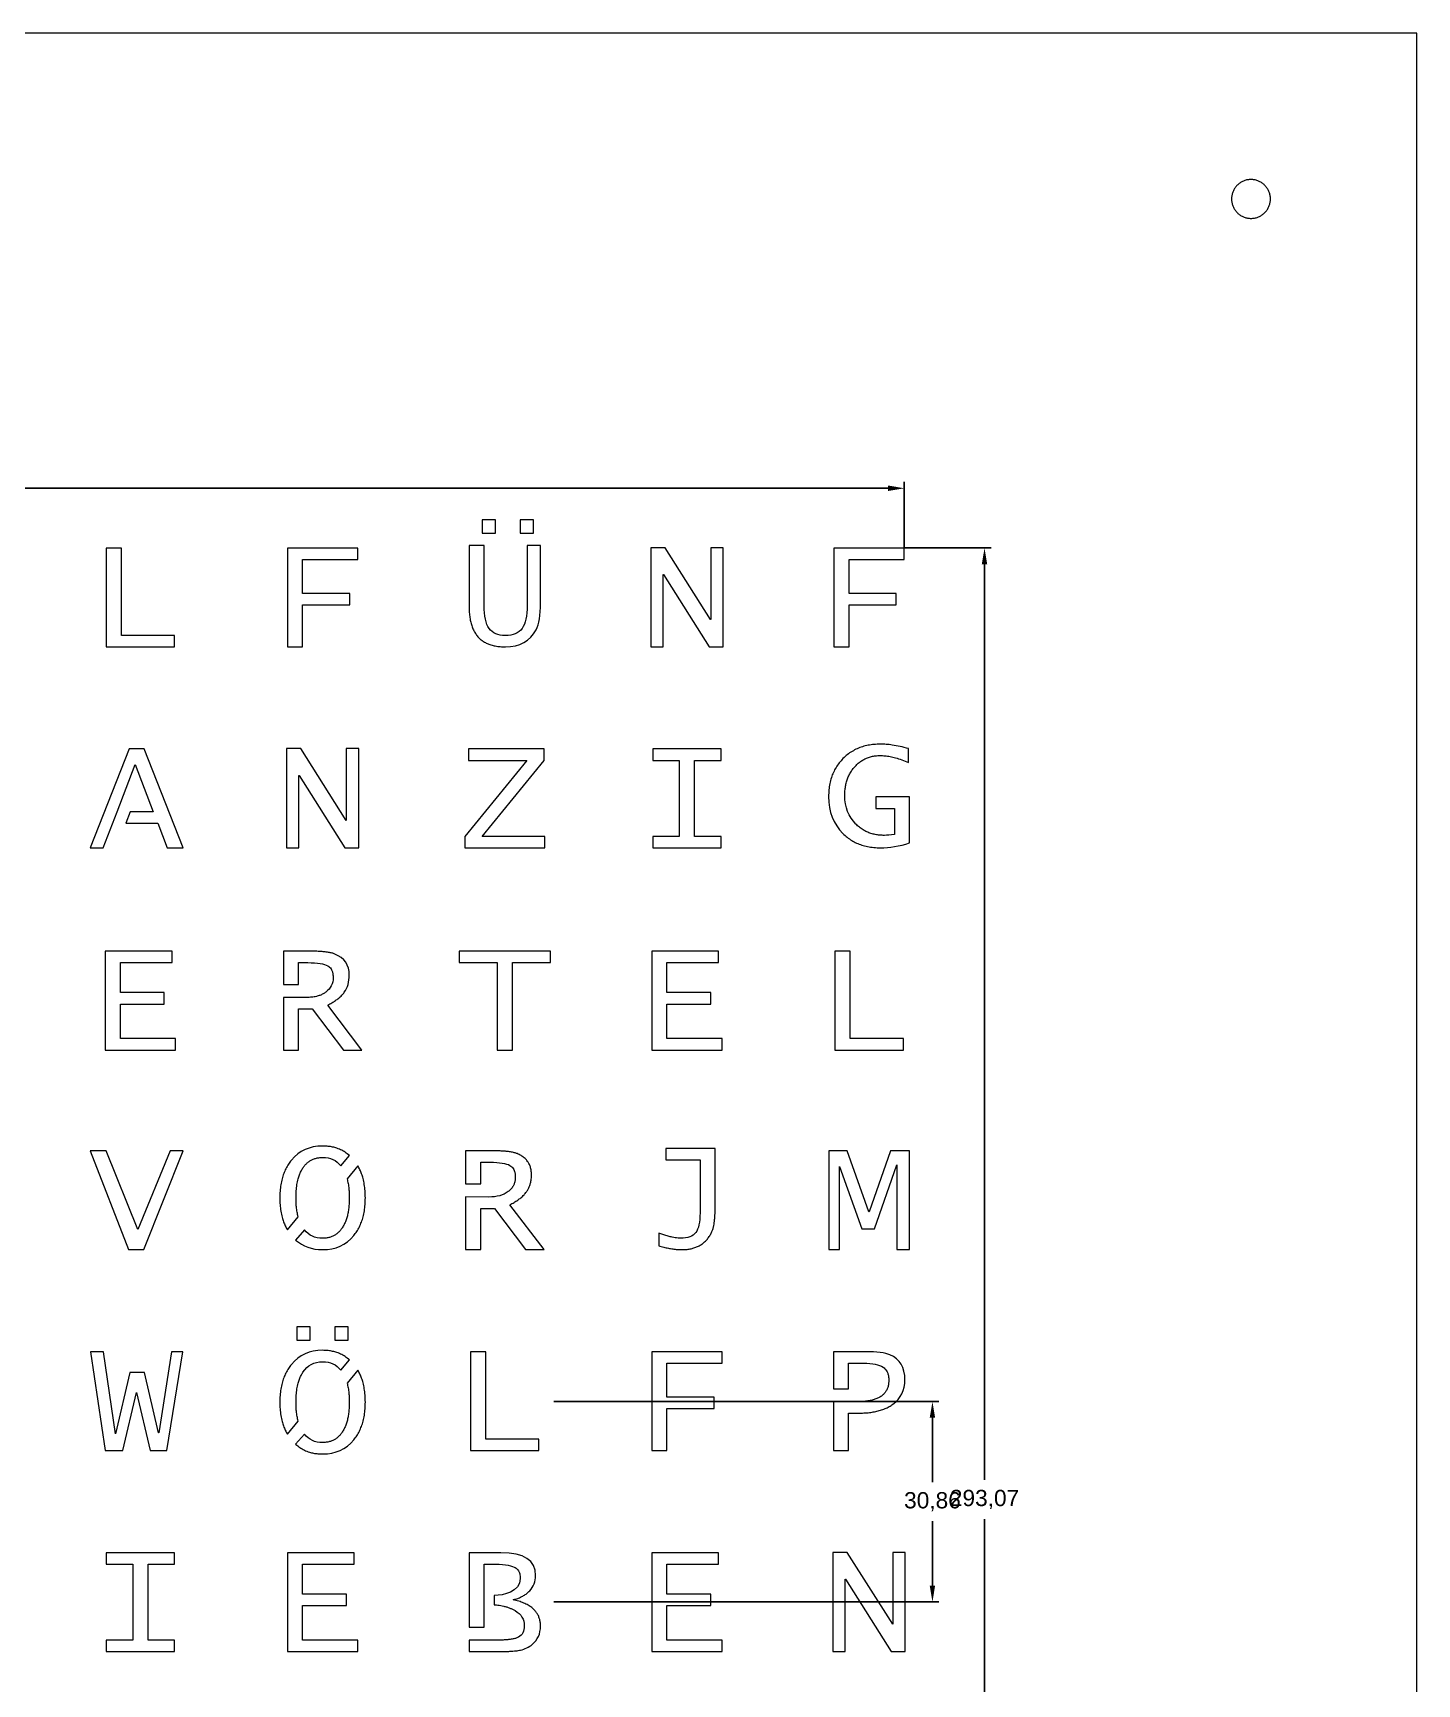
# Model space of a CAD drawing. Header units: millimetres. Extents: x 39 to 511, y -7 to 493.
# Drawn here: x 275.6 to 488.7, y 238.8 to 493.1 of the extents above; entities that cross this region are included whole.
import ezdxf

# ---------------------------------------------------------------- set-up
doc = ezdxf.new("R2010")
doc.units = ezdxf.units.MM
doc.header["$PDSIZE"] = -1
doc.linetypes.add('SLD-Durchgehend', pattern=[0])
doc.styles.get("Standard").update_dxf_attribs({"font": 'Arial.ttf'})
doc.dimstyles.new('ISO-25', dxfattribs={"dimtxt": 2.5, "dimasz": 2.5, "dimexe": 1.25, "dimexo": 0.625, "dimtad": 1, "dimtxsty": 'Standard', "dimcen": 2.5, "dimadec": 0, "dimazin": 0, "dimtfac": 1, "dimtmove": 0, "dimatfit": 3, "dimfxl": 1, "dimarcsym": 0})

# ---------------------------------------------------------------- blocks, each defined once
blk = doc.blocks.new('*D3')
at = {"color": 0, "lineweight": -2, "transparency": 16777216}
for p, q in [((118.38, 413.77), (118.38, 423.97)), ((120.88, 422.97), (407.22, 422.97)), ((409.72, 413.77), (409.72, 423.97))]:
    blk.add_line(p, q, dxfattribs=at)
at = {"color": 0, "transparency": 16777216}
for points in [[(120.88, 423.39), (120.88, 422.55), (118.38, 422.97)], [(407.22, 423.39), (407.22, 422.55), (409.72, 422.97)]]:
    blk.add_solid(points, dxfattribs=at)
at = {"layer": 'Defpoints', "color": 0, "transparency": 16777216}
for p in [(409.72, 422.97), (118.38, 413.77), (409.72, 413.77)]:
    blk.add_point(p, dxfattribs=at)
at = {"color": 0, "transparency": 16777216, "insert": (264.05, 425.98), "char_height": 2.5, "attachment_point": 5}
blk.add_mtext('291,34', dxfattribs=at)
blk = doc.blocks.new('*D4')
at = {"color": 0, "lineweight": -2, "transparency": 16777216}
for p, q in [((409.72, 413.77), (423.07, 413.77)), ((422.07, 411.27), (422.07, 270.24)), ((355.77, 282.31), (415.05, 282.31)), ((414.05, 279.81), (414.05, 269.89)), ((414.05, 253.95), (414.05, 263.87)), ((422.07, 123.19), (422.07, 264.22)), ((355.77, 251.45), (415.05, 251.45)), ((409.72, 120.69), (423.07, 120.69))]:
    blk.add_line(p, q, dxfattribs=at)
at = {"color": 0, "transparency": 16777216}
for points in [[(421.65, 411.27), (422.48, 411.27), (422.07, 413.77)], [(413.63, 279.81), (414.46, 279.81), (414.05, 282.31)], [(413.63, 253.95), (414.46, 253.95), (414.05, 251.45)], [(421.65, 123.19), (422.48, 123.19), (422.07, 120.69)]]:
    blk.add_solid(points, dxfattribs=at)
at = {"layer": 'Defpoints', "color": 0, "transparency": 16777216}
for p in [(409.72, 413.77), (355.77, 282.31), (355.77, 251.45), (414.05, 251.45), (409.72, 120.69), (422.07, 120.69)]:
    blk.add_point(p, dxfattribs=at)
at = {"color": 0, "transparency": 16777216, "char_height": 2.5, "attachment_point": 5}
for s, insert in [('30,86', (414.05, 266.88)), ('293,07', (422.07, 267.23))]:
    blk.add_mtext(s, dxfattribs=dict(at, insert=insert))

msp = doc.modelspace()

# ---------------------------------------------------------------- linework, layer by layer
at = {"color": 7, "linetype": 'SLD-Durchgehend', "lineweight": 15}
for p, q in [((488.653, 493.082), (39.44, 493.082)), ((488.653, 43.868), (488.653, 493.082)), ((346.776, 418.083), (344.722, 418.083)), ((344.722, 418.083), (344.722, 416.03)), ((346.776, 416.03), (346.776, 418.083)), ((352.624, 418.083), (350.57, 418.083)), ((350.57, 418.083), (350.57, 416.03)), ((352.624, 416.03), (352.624, 418.083)), ((344.722, 416.03), (346.776, 416.03)), ((350.57, 416.03), (352.624, 416.03)), ((289.165, 413.766), (286.828, 413.766)), ((286.828, 413.766), (286.828, 398.542)), ((289.165, 400.3), (289.165, 413.766)), ((325.565, 413.766), (314.732, 413.766)), ((314.732, 413.766), (314.732, 398.542)), ((317.068, 406.768), (317.068, 412.008)), ((317.068, 412.008), (325.565, 412.008)), ((325.565, 412.008), (325.565, 413.766)), ((345.03, 414.134), (342.693, 414.134)), ((342.693, 414.134), (342.693, 404.925)), ((345.03, 404.893), (345.03, 414.134)), ((353.705, 414.134), (351.664, 414.134)), ((351.664, 414.134), (351.664, 404.949)), ((353.705, 405.294), (353.705, 414.134)), ((372.893, 413.814), (370.686, 413.814)), ((370.686, 413.814), (370.686, 398.542)), ((379.879, 402.742), (372.893, 413.814)), ((381.815, 413.814), (379.903, 413.814)), ((379.903, 413.814), (379.903, 402.742)), ((381.815, 398.542), (381.815, 413.814)), ((409.718, 413.766), (398.884, 413.766)), ((398.884, 413.766), (398.884, 398.542)), ((401.221, 406.768), (401.221, 412.008)), ((401.221, 412.008), (409.718, 412.008)), ((409.718, 412.008), (409.718, 413.766)), ((372.585, 398.542), (372.585, 409.7)), ((372.585, 409.7), (372.622, 409.7)), ((372.622, 409.7), (379.656, 398.542)), ((324.318, 406.768), (317.068, 406.768)), ((317.068, 398.542), (317.068, 405.01)), ((317.068, 405.01), (324.318, 405.01)), ((324.318, 405.01), (324.318, 406.768)), ((408.47, 406.768), (401.221, 406.768)), ((401.221, 398.542), (401.221, 405.01)), ((401.221, 405.01), (408.47, 405.01)), ((408.47, 405.01), (408.47, 406.768)), ((379.903, 402.742), (379.879, 402.742)), ((297.366, 400.3), (289.165, 400.3)), ((297.366, 398.542), (297.366, 400.3)), ((286.828, 398.542), (297.366, 398.542)), ((314.732, 398.542), (317.068, 398.542)), ((370.686, 398.542), (372.585, 398.542)), ((379.656, 398.542), (381.815, 398.542)), ((398.884, 398.542), (401.221, 398.542)), ((290.358, 382.82), (284.352, 367.597)), ((292.695, 382.82), (290.358, 382.82)), ((298.697, 367.597), (292.695, 382.82)), ((316.791, 382.869), (314.584, 382.869)), ((314.584, 382.869), (314.584, 367.597)), ((323.777, 371.796), (316.791, 382.869)), ((325.713, 382.869), (323.801, 382.869)), ((323.801, 382.869), (323.801, 371.796)), ((325.713, 367.597), (325.713, 382.869)), ((354.252, 382.82), (342.637, 382.82)), ((342.637, 382.82), (342.637, 381.062)), ((354.252, 381.062), (354.252, 382.82)), ((381.519, 382.82), (370.981, 382.82)), ((370.981, 382.82), (370.981, 381.062)), ((381.519, 381.062), (381.519, 382.82)), ((410.351, 380.718), (410.351, 382.869)), ((288.528, 373.161), (291.294, 380.435)), ((291.294, 380.435), (294.08, 373.161)), ((351.607, 381.062), (342.054, 369.354)), ((342.637, 381.062), (351.607, 381.062)), ((344.71, 369.354), (354.252, 381.062)), ((370.981, 381.062), (375.076, 381.062)), ((375.076, 381.062), (375.076, 369.354)), ((377.425, 369.354), (377.425, 381.062)), ((377.425, 381.062), (381.519, 381.062)), ((316.483, 367.597), (316.483, 378.754)), ((316.483, 378.754), (316.52, 378.754)), ((316.52, 378.754), (323.554, 367.597)), ((410.542, 375.429), (405.346, 375.429)), ((405.346, 375.429), (405.346, 373.671)), ((410.542, 368.358), (410.542, 375.429)), ((286.369, 367.597), (288.528, 373.161)), ((290.496, 373.161), (289.828, 371.403)), ((289.828, 371.403), (294.781, 371.403)), ((291.953, 373.161), (290.496, 373.161)), ((294.08, 373.161), (291.953, 373.161)), ((294.781, 371.403), (296.215, 367.597)), ((323.801, 371.796), (323.777, 371.796)), ((405.346, 373.671), (408.205, 373.671)), ((408.205, 373.671), (408.205, 369.65)), ((342.054, 369.354), (342.054, 367.597)), ((354.345, 369.354), (344.71, 369.354)), ((354.345, 367.597), (354.345, 369.354)), ((375.076, 369.354), (370.981, 369.354)), ((370.981, 369.354), (370.981, 367.597)), ((381.519, 369.354), (377.425, 369.354)), ((381.519, 367.597), (381.519, 369.354)), ((284.352, 367.597), (286.369, 367.597)), ((296.215, 367.597), (298.697, 367.597)), ((314.584, 367.597), (316.483, 367.597)), ((323.554, 367.597), (325.713, 367.597)), ((342.054, 367.597), (354.345, 367.597)), ((370.981, 367.597), (381.519, 367.597)), ((296.967, 351.668), (286.681, 351.668)), ((286.681, 351.668), (286.681, 336.445)), ((296.967, 349.91), (296.967, 351.668)), ((318.364, 351.668), (314.104, 351.668)), ((314.104, 351.668), (314.11, 346.566)), ((355.224, 351.668), (341.175, 351.668)), ((341.175, 351.668), (341.175, 349.91)), ((355.224, 349.91), (355.224, 351.668)), ((381.12, 351.668), (370.833, 351.668)), ((370.833, 351.668), (370.833, 336.445)), ((381.12, 349.91), (381.12, 351.668)), ((401.369, 351.668), (399.032, 351.668)), ((399.032, 351.668), (399.032, 336.445)), ((401.369, 338.202), (401.369, 351.668)), ((289.017, 345.298), (289.017, 349.91)), ((289.017, 349.91), (296.967, 349.91)), ((316.446, 346.566), (316.446, 349.91)), ((316.446, 349.91), (317.878, 349.91)), ((341.175, 349.91), (347.023, 349.91)), ((347.023, 349.91), (347.023, 336.445)), ((349.372, 336.445), (349.372, 349.91)), ((349.372, 349.91), (355.224, 349.91)), ((373.17, 345.298), (373.17, 349.91)), ((373.17, 349.91), (381.12, 349.91)), ((314.11, 346.566), (316.446, 346.566)), ((295.756, 345.298), (289.017, 345.298)), ((289.017, 338.202), (289.017, 343.54)), ((289.017, 343.54), (295.756, 343.54)), ((295.756, 343.54), (295.756, 345.298)), ((317.676, 344.548), (314.104, 344.566)), ((314.104, 344.566), (314.104, 336.445)), ((326.193, 336.445), (320.94, 343.374)), ((379.909, 345.298), (373.17, 345.298)), ((373.17, 338.202), (373.17, 343.54)), ((373.17, 343.54), (379.909, 343.54)), ((379.909, 343.54), (379.909, 345.298)), ((316.441, 336.445), (316.441, 342.779)), ((316.441, 342.779), (318.551, 342.779)), ((318.551, 342.779), (323.358, 336.445)), ((297.514, 338.202), (289.017, 338.202)), ((297.514, 336.445), (297.514, 338.202)), ((381.667, 338.202), (373.17, 338.202)), ((381.667, 336.445), (381.667, 338.202)), ((409.57, 338.202), (401.369, 338.202)), ((409.57, 336.445), (409.57, 338.202)), ((286.681, 336.445), (297.514, 336.445)), ((314.104, 336.445), (316.441, 336.445)), ((323.358, 336.445), (326.193, 336.445)), ((347.023, 336.445), (349.372, 336.445)), ((370.833, 336.445), (381.667, 336.445)), ((399.032, 336.445), (409.57, 336.445)), ((286.843, 320.928), (284.377, 320.928)), ((284.377, 320.928), (290.285, 305.705)), ((291.711, 308.827), (286.843, 320.928)), ((296.676, 320.928), (291.711, 308.827)), ((292.634, 305.705), (298.673, 320.928)), ((298.673, 320.928), (296.676, 320.928)), ((346.415, 320.928), (342.155, 320.928)), ((342.155, 320.928), (342.161, 315.826)), ((380.604, 321.297), (372.998, 321.297)), ((372.998, 321.297), (372.998, 319.539)), ((380.604, 312.634), (380.604, 321.297)), ((400.911, 320.928), (398.101, 320.928)), ((398.101, 320.928), (398.101, 305.705)), ((404.256, 311.553), (400.911, 320.928)), ((407.569, 320.928), (404.281, 311.553)), ((410.501, 320.928), (407.569, 320.928)), ((410.501, 305.705), (410.501, 320.928)), ((322.944, 318.616), (324.273, 320.199)), ((325.573, 318.602), (323.916, 316.612)), ((344.496, 315.826), (344.496, 319.171)), ((344.496, 319.171), (345.929, 319.171)), ((372.998, 319.539), (378.267, 319.539)), ((378.267, 319.539), (378.267, 311.391)), ((399.725, 305.705), (399.725, 318.494)), ((399.725, 318.494), (399.749, 318.494)), ((399.749, 318.494), (403.167, 308.92)), ((405.135, 308.92), (408.566, 318.77)), ((408.566, 318.77), (408.59, 318.77)), ((408.59, 318.77), (408.59, 305.705)), ((342.161, 315.826), (344.496, 315.826)), ((345.727, 313.809), (342.155, 313.826)), ((342.155, 313.826), (342.155, 305.705)), ((314.72, 308.773), (316.389, 310.761)), ((344.492, 305.705), (344.492, 312.039)), ((344.492, 312.039), (346.601, 312.039)), ((346.601, 312.039), (351.409, 305.705)), ((354.244, 305.705), (348.991, 312.634)), ((404.281, 311.553), (404.256, 311.553)), ((317.358, 308.759), (315.999, 307.19)), ((372.678, 307.997), (371.897, 308.256)), ((371.897, 308.256), (371.897, 306.276)), ((403.167, 308.92), (405.135, 308.92)), ((290.285, 305.705), (292.634, 305.705)), ((342.155, 305.705), (344.492, 305.705)), ((351.409, 305.705), (354.244, 305.705)), ((398.101, 305.705), (399.725, 305.705)), ((408.59, 305.705), (410.501, 305.705)), ((318.249, 293.804), (316.195, 293.804)), ((316.195, 293.804), (316.195, 291.75)), ((318.249, 291.75), (318.249, 293.804)), ((324.097, 293.804), (322.043, 293.804)), ((322.043, 293.804), (322.043, 291.75)), ((324.097, 291.75), (324.097, 293.804)), ((286.393, 289.982), (284.401, 289.982)), ((284.401, 289.982), (286.665, 274.759)), ((288.244, 277.335), (286.393, 289.982)), ((296.87, 289.982), (294.914, 277.476)), ((296.145, 274.759), (298.648, 289.982)), ((298.648, 289.982), (296.87, 289.982)), ((316.195, 291.75), (318.249, 291.75)), ((322.043, 291.75), (324.097, 291.75)), ((345.267, 289.982), (342.93, 289.982)), ((342.93, 289.982), (342.93, 274.759)), ((345.267, 276.517), (345.267, 289.982)), ((381.667, 289.982), (370.833, 289.982)), ((370.833, 289.982), (370.833, 274.759)), ((381.667, 288.225), (381.667, 289.982)), ((403.736, 289.982), (398.791, 289.982)), ((398.791, 289.982), (398.791, 284.296)), ((322.944, 287.152), (324.273, 288.735)), ((373.17, 282.984), (373.17, 288.225)), ((373.17, 288.225), (381.667, 288.225)), ((401.132, 284.296), (401.132, 288.225)), ((401.132, 288.225), (403.453, 288.225)), ((290.476, 286.767), (288.28, 277.335)), ((292.727, 286.767), (290.476, 286.767)), ((294.886, 277.476), (292.727, 286.767)), ((325.573, 287.138), (323.916, 285.148)), ((289.37, 274.759), (291.484, 283.693)), ((291.484, 283.693), (291.508, 283.693)), ((291.508, 283.693), (293.606, 274.759)), ((380.419, 282.984), (373.17, 282.984)), ((380.419, 281.227), (380.419, 282.984)), ((398.791, 284.296), (401.132, 284.296)), ((402.586, 282.296), (398.791, 282.296)), ((398.791, 282.296), (398.791, 274.759)), ((373.17, 274.759), (373.17, 281.227)), ((373.17, 281.227), (380.419, 281.227)), ((401.128, 274.759), (401.128, 280.538)), ((401.128, 280.538), (402.837, 280.538)), ((288.28, 277.335), (288.244, 277.335)), ((294.914, 277.476), (294.886, 277.476)), ((314.72, 277.31), (316.389, 279.297)), ((317.358, 277.295), (315.999, 275.727)), ((286.665, 274.759), (289.37, 274.759)), ((293.606, 274.759), (296.145, 274.759)), ((342.93, 274.759), (353.468, 274.759)), ((353.468, 276.517), (345.267, 276.517)), ((353.468, 274.759), (353.468, 276.517)), ((370.833, 274.759), (373.17, 274.759)), ((398.791, 274.759), (401.128, 274.759)), ((297.366, 259.037), (286.828, 259.037)), ((286.828, 259.037), (286.828, 257.279)), ((286.828, 257.279), (290.923, 257.279)), ((290.923, 257.279), (290.923, 245.571)), ((293.272, 245.571), (293.272, 257.279)), ((293.272, 257.279), (297.366, 257.279)), ((297.366, 257.279), (297.366, 259.037)), ((325.018, 259.037), (314.732, 259.037)), ((314.732, 259.037), (314.732, 243.813)), ((317.068, 252.666), (317.068, 257.279)), ((317.068, 257.279), (325.018, 257.279)), ((325.018, 257.279), (325.018, 259.037)), ((347.612, 259.037), (342.699, 259.037)), ((342.699, 259.037), (342.705, 254.442)), ((345.045, 247.567), (345.042, 257.279)), ((345.042, 257.279), (346.13, 257.279)), ((381.12, 259.037), (370.833, 259.037)), ((370.833, 259.037), (370.833, 243.813)), ((373.17, 252.666), (373.17, 257.279)), ((373.17, 257.279), (381.12, 257.279)), ((381.12, 257.279), (381.12, 259.037)), ((400.944, 259.085), (398.737, 259.085)), ((398.737, 259.085), (398.737, 243.813)), ((407.93, 248.013), (400.944, 259.085)), ((409.866, 259.085), (407.954, 259.085)), ((407.954, 259.085), (407.954, 248.013)), ((409.866, 243.813), (409.866, 259.085)), ((342.705, 254.442), (342.705, 247.567)), ((400.636, 243.813), (400.636, 254.971)), ((400.636, 254.971), (400.672, 254.971)), ((400.672, 254.971), (407.707, 243.813)), ((323.807, 252.666), (317.068, 252.666)), ((323.807, 250.909), (323.807, 252.666)), ((346.685, 252.452), (346.541, 252.452)), ((346.541, 252.452), (346.541, 250.994)), ((379.909, 252.666), (373.17, 252.666)), ((379.909, 250.909), (379.909, 252.666)), ((317.068, 245.571), (317.068, 250.909)), ((317.068, 250.909), (323.807, 250.909)), ((346.541, 250.994), (346.721, 250.994)), ((373.17, 245.571), (373.17, 250.909)), ((373.17, 250.909), (379.909, 250.909)), ((342.705, 247.567), (345.045, 247.567)), ((407.954, 248.013), (407.93, 248.013)), ((290.923, 245.571), (286.828, 245.571)), ((286.828, 245.571), (286.828, 243.813)), ((297.366, 245.571), (293.272, 245.571)), ((297.366, 243.813), (297.366, 245.571)), ((325.565, 245.571), (317.068, 245.571)), ((325.565, 243.813), (325.565, 245.571)), ((342.705, 245.571), (342.699, 243.813)), ((347.15, 245.571), (342.705, 245.571)), ((381.667, 245.571), (373.17, 245.571)), ((381.667, 243.813), (381.667, 245.571)), ((286.828, 243.813), (297.366, 243.813)), ((314.732, 243.813), (325.565, 243.813)), ((342.699, 243.813), (347.292, 243.813)), ((370.833, 243.813), (381.667, 243.813)), ((398.737, 243.813), (400.636, 243.813)), ((407.707, 243.813), (409.866, 243.813))]:
    msp.add_line(p, q, dxfattribs=at)
for points, knots in [([(463.098, 470.521), (462.917, 470.512), (462.559, 470.493), (462.044, 470.345), (461.572, 470.119), (461.149, 469.816), (460.787, 469.45), (460.492, 469.029), (460.274, 468.563), (460.131, 468.057), (460.113, 467.705), (460.103, 467.527)], [0, 0, 0, 0, 0.1157205, 0.2283416, 0.3391565, 0.4490738, 0.5587303, 0.6667267, 0.7756255, 0.886302, 1, 1, 1, 1]), ([(466.093, 467.527), (466.084, 467.708), (466.065, 468.066), (465.917, 468.581), (465.691, 469.053), (465.388, 469.476), (465.021, 469.838), (464.6, 470.133), (464.134, 470.351), (463.628, 470.494), (463.276, 470.512), (463.098, 470.521)], [0, 0, 0, 0, 0.1157269, 0.2283481, 0.339163, 0.4490841, 0.5587452, 0.6667364, 0.7756384, 0.8863088, 1, 1, 1, 1]), ([(460.103, 467.527), (460.113, 467.345), (460.131, 466.987), (460.28, 466.473), (460.506, 466), (460.809, 465.577), (461.175, 465.215), (461.596, 464.92), (462.062, 464.702), (462.568, 464.559), (462.92, 464.541), (463.098, 464.532)], [0, 0, 0, 0, 0.115727, 0.2283477, 0.3391679, 0.4490885, 0.5587401, 0.6667361, 0.7756377, 0.8863093, 1, 1, 1, 1]), ([(463.098, 464.532), (463.28, 464.541), (463.638, 464.56), (464.152, 464.708), (464.625, 464.934), (465.048, 465.237), (465.41, 465.603), (465.704, 466.024), (465.923, 466.491), (466.066, 466.997), (466.084, 467.348), (466.093, 467.527)], [0, 0, 0, 0, 0.1157209, 0.2283358, 0.3391534, 0.4490706, 0.5587315, 0.6667277, 0.7756264, 0.8863027, 1, 1, 1, 1]), ([(342.693, 404.925), (342.698, 404.633), (342.707, 404.068), (342.788, 403.255), (342.921, 402.507), (343.109, 401.815), (343.36, 401.181), (343.669, 400.603), (343.933, 400.272), (344.062, 400.11)], [0, 0, 0, 0, 0.1716814, 0.3311185, 0.4792018, 0.6170071, 0.7518279, 0.878744, 1, 1, 1, 1]), ([(344.062, 400.11), (344.196, 399.969), (344.465, 399.687), (344.945, 399.341), (345.48, 399.053), (346.084, 398.826), (346.758, 398.662), (347.506, 398.56), (348.025, 398.548), (348.294, 398.542)], [0, 0, 0, 0, 0.1248207, 0.2505767, 0.379868, 0.5150797, 0.665346, 0.8264345, 1, 1, 1, 1]), ([(406.034, 383.557), (405.71, 383.549), (405.077, 383.534), (404.155, 383.399), (403.285, 383.182), (402.455, 382.869), (401.669, 382.458), (400.925, 381.947), (400.488, 381.534), (400.267, 381.326)], [0, 0, 0, 0, 0.1528624, 0.2987077, 0.4390307, 0.5755078, 0.7163257, 0.8570975, 1, 1, 1, 1]), ([(402.074, 380.066), (402.218, 380.22), (402.501, 380.523), (402.983, 380.908), (403.495, 381.227), (404.051, 381.48), (404.65, 381.664), (405.294, 381.779), (405.736, 381.793), (405.961, 381.799)], [0, 0, 0, 0, 0.143899, 0.2829947, 0.4192754, 0.5548585, 0.6984944, 0.8461323, 1, 1, 1, 1]), ([(405.961, 381.799), (406.219, 381.792), (406.745, 381.777), (407.542, 381.657), (408.412, 381.455), (409.359, 381.151), (410.014, 380.865), (410.351, 380.718)], [0, 0, 0, 0, 0.1698166, 0.3458796, 0.5296181, 0.7577086, 1, 1, 1, 1]), ([(410.351, 382.869), (409.931, 382.986), (409.111, 383.214), (407.967, 383.42), (406.947, 383.537), (406.335, 383.55), (406.034, 383.557)], [0, 0, 0, 0, 0.2984636, 0.581566, 0.7944429, 1, 1, 1, 1]), ([(400.267, 381.326), (400.07, 381.113), (399.679, 380.691), (399.191, 379.977), (398.786, 379.214), (398.464, 378.383), (398.232, 377.481), (398.086, 376.509), (398.069, 375.84), (398.06, 375.498)], [0, 0, 0, 0, 0.1356975, 0.2696955, 0.4038567, 0.540026, 0.6867627, 0.8395293, 1, 1, 1, 1]), ([(400.551, 375.656), (400.556, 375.9), (400.567, 376.377), (400.658, 377.075), (400.806, 377.736), (401.019, 378.369), (401.299, 378.973), (401.647, 379.549), (401.931, 379.893), (402.074, 380.066)], [0, 0, 0, 0, 0.1534544, 0.3001875, 0.4414346, 0.5785632, 0.7194429, 0.8592952, 1, 1, 1, 1]), ([(406.662, 369.508), (406.419, 369.514), (405.943, 369.526), (405.247, 369.63), (404.588, 369.799), (403.957, 370.04), (403.355, 370.359), (402.782, 370.754), (402.443, 371.072), (402.272, 371.233)], [0, 0, 0, 0, 0.1504655, 0.2946954, 0.4342124, 0.5706843, 0.7123415, 0.8547476, 1, 1, 1, 1]), ([(400.271, 369.792), (400.482, 369.596), (400.901, 369.207), (401.608, 368.722), (402.362, 368.319), (403.182, 367.999), (404.07, 367.767), (405.028, 367.622), (405.685, 367.605), (406.022, 367.597)], [0, 0, 0, 0, 0.1365038, 0.2710266, 0.4054265, 0.5415648, 0.6880088, 0.8402447, 1, 1, 1, 1]), ([(322.054, 351.231), (321.907, 351.284), (321.583, 351.401), (321.021, 351.508), (320.41, 351.587), (319.76, 351.635), (319.085, 351.663), (318.612, 351.666), (318.364, 351.668)], [0, 0, 0, 0, 0.124904, 0.2769811, 0.4575786, 0.6200018, 0.8007537, 1, 1, 1, 1]), ([(320.94, 349.424), (321.038, 349.359), (321.232, 349.228), (321.459, 348.947), (321.637, 348.59), (321.751, 348.141), (321.764, 347.802), (321.77, 347.622)], [0, 0, 0, 0, 0.1689864, 0.3369116, 0.5128138, 0.7407159, 1, 1, 1, 1]), ([(320.665, 345.379), (320.521, 345.28), (320.229, 345.079), (319.727, 344.858), (319.139, 344.682), (318.448, 344.566), (317.941, 344.554), (317.676, 344.548)], [0, 0, 0, 0, 0.1650887, 0.3367437, 0.5182122, 0.7484337, 1, 1, 1, 1]), ([(320.94, 343.374), (321.153, 343.486), (321.561, 343.702), (322.124, 344.059), (322.642, 344.445), (323.109, 344.861), (323.371, 345.19), (323.495, 345.346)], [0, 0, 0, 0, 0.2215351, 0.4257347, 0.6136163, 0.8158646, 1, 1, 1, 1]), ([(324.273, 320.199), (324.063, 320.373), (323.647, 320.719), (322.934, 321.114), (322.225, 321.386), (321.528, 321.554), (320.851, 321.649), (320.386, 321.66), (320.148, 321.665)], [0, 0, 0, 0, 0.182254, 0.3616627, 0.5427112, 0.6889766, 0.8408411, 1, 1, 1, 1]), ([(350.105, 320.491), (349.958, 320.544), (349.634, 320.661), (349.072, 320.769), (348.461, 320.847), (347.811, 320.895), (347.136, 320.924), (346.663, 320.927), (346.415, 320.928)], [0, 0, 0, 0, 0.1248963, 0.2769812, 0.4575707, 0.6199938, 0.800746, 1, 1, 1, 1]), ([(352.312, 317.259), (352.304, 317.467), (352.289, 317.868), (352.156, 318.443), (351.939, 318.963), (351.625, 319.435), (351.212, 319.853), (350.699, 320.218), (350.308, 320.398), (350.105, 320.491)], [0, 0, 0, 0, 0.1487819, 0.2876322, 0.4203665, 0.5513534, 0.6916119, 0.8397784, 1, 1, 1, 1]), ([(315.349, 319.499), (315.189, 319.291), (314.866, 318.872), (314.473, 318.171), (314.147, 317.416), (313.888, 316.589), (313.701, 315.688), (313.584, 314.71), (313.57, 314.037), (313.563, 313.691)], [0, 0, 0, 0, 0.1269302, 0.2555767, 0.3875617, 0.5243889, 0.674391, 0.832542, 1, 1, 1, 1]), ([(316.054, 313.691), (316.06, 314.046), (316.072, 314.727), (316.183, 315.701), (316.352, 316.526), (316.569, 317.213), (316.808, 317.782), (317.014, 318.122), (317.115, 318.288)], [0, 0, 0, 0, 0.2227509, 0.42696, 0.6140958, 0.750415, 0.8785707, 1, 1, 1, 1]), ([(317.115, 318.288), (317.216, 318.432), (317.414, 318.712), (317.77, 319.074), (318.16, 319.373), (318.594, 319.61), (319.074, 319.782), (319.598, 319.889), (319.962, 319.901), (320.148, 319.908)], [0, 0, 0, 0, 0.1465663, 0.2861104, 0.4213293, 0.5551899, 0.6972672, 0.8445365, 1, 1, 1, 1]), ([(326.733, 313.691), (326.726, 314.048), (326.713, 314.739), (326.592, 315.739), (326.408, 316.609), (326.171, 317.358), (325.907, 318.003), (325.684, 318.404), (325.573, 318.602)], [0, 0, 0, 0, 0.2093846, 0.4057972, 0.5913053, 0.7309972, 0.866759, 1, 1, 1, 1]), ([(348.991, 318.685), (349.089, 318.619), (349.283, 318.488), (349.51, 318.207), (349.687, 317.851), (349.802, 317.401), (349.815, 317.062), (349.821, 316.882)], [0, 0, 0, 0, 0.1689759, 0.3369022, 0.5128119, 0.7407154, 1, 1, 1, 1]), ([(323.916, 316.612), (323.975, 316.369), (324.097, 315.865), (324.191, 315.125), (324.246, 314.394), (324.252, 313.93), (324.255, 313.691)], [0, 0, 0, 0, 0.2541311, 0.5276024, 0.7570513, 1, 1, 1, 1]), ([(349.821, 316.882), (349.814, 316.713), (349.801, 316.382), (349.682, 315.908), (349.474, 315.449), (349.159, 315.009), (348.866, 314.764), (348.716, 314.639)], [0, 0, 0, 0, 0.1960046, 0.3810114, 0.5608777, 0.7746818, 1, 1, 1, 1]), ([(351.546, 314.606), (351.637, 314.743), (351.819, 315.017), (352.022, 315.476), (352.185, 315.999), (352.292, 316.599), (352.305, 317.034), (352.312, 317.259)], [0, 0, 0, 0, 0.1745108, 0.3516593, 0.5342395, 0.7597887, 1, 1, 1, 1]), ([(313.563, 313.691), (313.57, 313.336), (313.584, 312.645), (313.707, 311.644), (313.893, 310.771), (314.129, 310.019), (314.391, 309.373), (314.611, 308.972), (314.72, 308.773)], [0, 0, 0, 0, 0.2085335, 0.4051597, 0.5913754, 0.7315721, 0.8674191, 1, 1, 1, 1]), ([(316.389, 310.761), (316.331, 311.004), (316.21, 311.51), (316.116, 312.252), (316.062, 312.985), (316.057, 313.451), (316.054, 313.691)], [0, 0, 0, 0, 0.253878, 0.5273076, 0.7568631, 1, 1, 1, 1]), ([(324.255, 313.691), (324.251, 313.421), (324.244, 312.898), (324.18, 312.139), (324.077, 311.435), (323.93, 310.773), (323.735, 310.159), (323.494, 309.589), (323.287, 309.248), (323.186, 309.082)], [0, 0, 0, 0, 0.1690031, 0.327344, 0.4755859, 0.6144076, 0.7506675, 0.878717, 1, 1, 1, 1]), ([(324.947, 307.872), (325.108, 308.08), (325.43, 308.499), (325.823, 309.2), (326.15, 309.956), (326.409, 310.785), (326.596, 311.689), (326.713, 312.669), (326.726, 313.344), (326.733, 313.691)], [0, 0, 0, 0, 0.1267199, 0.2552248, 0.3871361, 0.5239595, 0.6740366, 0.8323291, 1, 1, 1, 1]), ([(348.991, 312.634), (349.204, 312.746), (349.612, 312.962), (350.175, 313.319), (350.692, 313.705), (351.16, 314.122), (351.422, 314.45), (351.546, 314.606)], [0, 0, 0, 0, 0.2215368, 0.4257303, 0.6136134, 0.8158632, 1, 1, 1, 1]), ([(380.332, 309.192), (380.365, 309.346), (380.436, 309.679), (380.504, 310.226), (380.561, 310.899), (380.597, 311.711), (380.602, 312.314), (380.604, 312.634)], [0, 0, 0, 0, 0.1364317, 0.2954273, 0.4775188, 0.7222607, 1, 1, 1, 1]), ([(323.186, 309.082), (323.084, 308.939), (322.885, 308.658), (322.528, 308.297), (322.137, 307.997), (321.703, 307.76), (321.223, 307.588), (320.698, 307.481), (320.335, 307.469), (320.148, 307.462)], [0, 0, 0, 0, 0.1467024, 0.2863363, 0.4216037, 0.5554687, 0.6974959, 0.8446703, 1, 1, 1, 1]), ([(375.254, 307.462), (375.128, 307.467), (374.859, 307.475), (374.433, 307.536), (373.927, 307.637), (373.335, 307.789), (372.905, 307.925), (372.678, 307.997)], [0, 0, 0, 0, 0.1431763, 0.3055131, 0.4878687, 0.7292767, 1, 1, 1, 1]), ([(379.288, 307.211), (379.424, 307.375), (379.694, 307.699), (379.985, 308.21), (380.2, 308.709), (380.288, 309.03), (380.332, 309.192)], [0, 0, 0, 0, 0.2814461, 0.5588614, 0.7776608, 1, 1, 1, 1]), ([(371.897, 306.276), (372.155, 306.21), (372.653, 306.082), (373.376, 305.928), (374.078, 305.808), (374.753, 305.724), (375.207, 305.711), (375.42, 305.705)], [0, 0, 0, 0, 0.2239331, 0.4303761, 0.6196167, 0.8210755, 1, 1, 1, 1]), ([(375.42, 305.705), (375.647, 305.71), (376.089, 305.72), (376.728, 305.81), (377.322, 305.957), (377.88, 306.167), (378.398, 306.445), (378.878, 306.79), (379.151, 307.071), (379.288, 307.211)], [0, 0, 0, 0, 0.1593675, 0.3093512, 0.4515018, 0.5876198, 0.7259809, 0.8625508, 1, 1, 1, 1]), ([(324.273, 288.735), (324.063, 288.909), (323.647, 289.255), (322.934, 289.65), (322.225, 289.922), (321.528, 290.09), (320.851, 290.185), (320.386, 290.196), (320.148, 290.202)], [0, 0, 0, 0, 0.1822539, 0.3616625, 0.5427109, 0.688977, 0.8408415, 1, 1, 1, 1]), ([(315.349, 288.035), (315.189, 287.827), (314.866, 287.408), (314.473, 286.707), (314.147, 285.953), (313.888, 285.125), (313.701, 284.224), (313.584, 283.246), (313.57, 282.573), (313.563, 282.227)], [0, 0, 0, 0, 0.1269285, 0.2555753, 0.3875628, 0.5243927, 0.6743926, 0.832544, 1, 1, 1, 1]), ([(406.437, 287.621), (406.543, 287.541), (406.752, 287.382), (406.995, 287.061), (407.186, 286.665), (407.311, 286.175), (407.325, 285.81), (407.332, 285.617)], [0, 0, 0, 0, 0.1726035, 0.3437971, 0.5211667, 0.7472057, 1, 1, 1, 1]), ([(316.054, 282.227), (316.06, 282.582), (316.072, 283.263), (316.183, 284.237), (316.352, 285.062), (316.569, 285.749), (316.808, 286.318), (317.014, 286.658), (317.115, 286.824)], [0, 0, 0, 0, 0.2227523, 0.4269594, 0.6140933, 0.7504162, 0.8785727, 1, 1, 1, 1]), ([(323.916, 285.148), (323.975, 284.905), (324.097, 284.401), (324.191, 283.662), (324.246, 282.93), (324.252, 282.466), (324.255, 282.227)], [0, 0, 0, 0, 0.2541323, 0.5276001, 0.7570552, 1, 1, 1, 1]), ([(326.733, 282.227), (326.726, 282.584), (326.713, 283.275), (326.592, 284.276), (326.408, 285.146), (326.171, 285.894), (325.907, 286.539), (325.684, 286.94), (325.573, 287.138)], [0, 0, 0, 0, 0.2093823, 0.4057955, 0.5913041, 0.7309992, 0.8667586, 1, 1, 1, 1]), ([(407.332, 285.617), (407.325, 285.419), (407.311, 285.038), (407.185, 284.496), (406.977, 284.011), (406.681, 283.586), (406.301, 283.221), (405.847, 282.924), (405.327, 282.689), (404.744, 282.511), (404.089, 282.386), (403.362, 282.309), (402.852, 282.3), (402.586, 282.296)], [0, 0, 0, 0, 0.0900514, 0.1732402, 0.2519988, 0.3291784, 0.4077952, 0.4907145, 0.5750459, 0.6670237, 0.7679055, 0.8786582, 1, 1, 1, 1]), ([(313.563, 282.227), (313.57, 281.872), (313.584, 281.182), (313.707, 280.18), (313.893, 279.307), (314.129, 278.555), (314.391, 277.909), (314.611, 277.508), (314.72, 277.31)], [0, 0, 0, 0, 0.2085353, 0.4051575, 0.5913778, 0.731571, 0.8674172, 1, 1, 1, 1]), ([(316.389, 279.297), (316.331, 279.541), (316.21, 280.046), (316.116, 280.788), (316.062, 281.522), (316.057, 281.988), (316.054, 282.227)], [0, 0, 0, 0, 0.253873, 0.5272976, 0.7568531, 1, 1, 1, 1]), ([(324.255, 282.227), (324.251, 281.957), (324.244, 281.434), (324.18, 280.676), (324.077, 279.971), (323.93, 279.309), (323.735, 278.695), (323.494, 278.125), (323.287, 277.784), (323.186, 277.619)], [0, 0, 0, 0, 0.1690056, 0.3273492, 0.4755845, 0.6144088, 0.7506683, 0.8787174, 1, 1, 1, 1]), ([(324.947, 276.408), (325.108, 276.616), (325.43, 277.035), (325.823, 277.736), (326.15, 278.492), (326.409, 279.321), (326.596, 280.225), (326.713, 281.205), (326.726, 281.88), (326.733, 282.227)], [0, 0, 0, 0, 0.1267178, 0.2552206, 0.3871318, 0.5239598, 0.6740321, 0.8323268, 1, 1, 1, 1]), ([(402.837, 280.538), (403.133, 280.543), (403.706, 280.552), (404.539, 280.633), (405.317, 280.765), (406.052, 280.954), (406.74, 281.204), (407.383, 281.513), (407.767, 281.774), (407.956, 281.903)], [0, 0, 0, 0, 0.164556, 0.3195038, 0.4656185, 0.6038356, 0.7413428, 0.8728402, 1, 1, 1, 1]), ([(323.186, 277.619), (323.084, 277.475), (322.885, 277.194), (322.528, 276.833), (322.137, 276.534), (321.703, 276.296), (321.223, 276.124), (320.698, 276.017), (320.335, 276.005), (320.148, 275.999)], [0, 0, 0, 0, 0.146699, 0.2863357, 0.4216055, 0.5554684, 0.6974956, 0.8446707, 1, 1, 1, 1]), ([(315.999, 275.727), (316.21, 275.552), (316.629, 275.205), (317.346, 274.806), (318.06, 274.529), (318.762, 274.356), (319.443, 274.258), (319.91, 274.247), (320.148, 274.241)], [0, 0, 0, 0, 0.1817216, 0.3614877, 0.5431722, 0.6897581, 0.8415319, 1, 1, 1, 1]), ([(349.665, 256.829), (349.772, 256.768), (349.984, 256.649), (350.237, 256.381), (350.409, 256.082), (350.515, 255.764), (350.573, 255.436), (350.578, 255.205), (350.58, 255.084)], [0, 0, 0, 0, 0.1764484, 0.3472432, 0.5220398, 0.6683435, 0.8266383, 1, 1, 1, 1]), ([(349.467, 251.775), (349.664, 251.83), (350.049, 251.937), (350.59, 252.152), (351.109, 252.419), (351.601, 252.747), (351.892, 253.029), (352.034, 253.168)], [0, 0, 0, 0, 0.2078633, 0.4039046, 0.5898104, 0.7986011, 1, 1, 1, 1]), ([(353.699, 247.754), (353.692, 247.944), (353.679, 248.314), (353.566, 248.85), (353.381, 249.346), (353.119, 249.801), (352.783, 250.215), (352.345, 250.611), (351.79, 250.98), (351.108, 251.307), (350.325, 251.581), (349.762, 251.708), (349.467, 251.775)], [0, 0, 0, 0, 0.0890578, 0.1735152, 0.2552256, 0.3362218, 0.4186058, 0.5043653, 0.6121524, 0.7295094, 0.8583156, 1, 1, 1, 1]), ([(346.721, 250.994), (346.859, 250.988), (347.147, 250.978), (347.589, 250.909), (348.049, 250.808), (348.516, 250.676), (348.972, 250.517), (349.398, 250.339), (349.656, 250.195), (349.779, 250.127)], [0, 0, 0, 0, 0.1285157, 0.2694034, 0.4178147, 0.5686305, 0.7234798, 0.8691958, 1, 1, 1, 1]), ([(350.338, 246.045), (350.213, 245.987), (349.94, 245.861), (349.456, 245.744), (348.928, 245.659), (348.364, 245.606), (347.778, 245.576), (347.366, 245.573), (347.15, 245.571)], [0, 0, 0, 0, 0.1259781, 0.2778756, 0.4578733, 0.619894, 0.8005047, 1, 1, 1, 1]), ([(347.292, 243.813), (347.562, 243.814), (348.074, 243.817), (348.797, 243.839), (349.396, 243.874), (349.882, 243.918), (350.267, 243.966), (350.503, 244.011), (350.613, 244.032)], [0, 0, 0, 0, 0.2433554, 0.4604298, 0.6514134, 0.7833251, 0.8994451, 1, 1, 1, 1])]:
    msp.add_open_spline(points, degree=3, knots=knots, dxfattribs=at)
for points in [[(345.796, 401.385), (345.285, 402.11), (345.03, 403.277), (345.03, 404.893)], [(351.664, 404.949), (351.664, 403.297), (351.401, 402.11), (350.87, 401.385)], [(353.029, 401.187), (353.478, 402.017), (353.705, 403.386), (353.705, 405.294)], [(348.27, 400.3), (347.132, 400.3), (346.306, 400.66), (345.796, 401.385)], [(350.87, 401.385), (350.34, 400.66), (349.473, 400.3), (348.27, 400.3)], [(348.294, 398.542), (350.493, 398.542), (352.073, 399.425), (353.029, 401.187)], [(398.06, 375.498), (398.06, 373.157), (398.797, 371.254), (400.271, 369.792)], [(402.272, 371.233), (401.126, 372.383), (400.551, 373.858), (400.551, 375.656)], [(408.205, 369.65), (407.581, 369.557), (407.067, 369.508), (406.662, 369.508)], [(406.022, 367.597), (407.444, 367.597), (408.95, 367.852), (410.542, 368.358)], [(324.261, 347.999), (324.261, 349.542), (323.524, 350.619), (322.054, 351.231)], [(317.878, 349.91), (319.364, 349.91), (320.385, 349.748), (320.94, 349.424)], [(321.77, 347.622), (321.77, 346.679), (321.401, 345.934), (320.665, 345.379)], [(323.495, 345.346), (324.006, 346.055), (324.261, 346.942), (324.261, 347.999)], [(320.148, 321.665), (318.139, 321.665), (316.54, 320.944), (315.349, 319.499)], [(320.148, 319.908), (321.337, 319.908), (322.247, 319.504), (322.944, 318.616)], [(345.929, 319.171), (347.415, 319.171), (348.436, 319.009), (348.991, 318.685)], [(348.716, 314.639), (347.982, 314.085), (346.986, 313.803), (345.727, 313.809)], [(378.267, 311.391), (378.267, 309.925), (378.044, 308.904), (377.599, 308.329)], [(320.148, 307.462), (318.963, 307.462), (318.052, 307.878), (317.358, 308.759)], [(320.148, 305.705), (322.157, 305.705), (323.757, 306.426), (324.947, 307.872)], [(377.599, 308.329), (377.149, 307.75), (376.368, 307.462), (375.254, 307.462)], [(315.999, 307.19), (317.102, 306.199), (318.485, 305.705), (320.148, 305.705)], [(320.148, 290.202), (318.139, 290.202), (316.54, 289.481), (315.349, 288.035)], [(407.511, 289.509), (406.757, 289.825), (405.502, 289.982), (403.736, 289.982)], [(317.115, 286.824), (317.824, 287.905), (318.836, 288.444), (320.148, 288.444)], [(320.148, 288.444), (321.337, 288.444), (322.247, 288.04), (322.944, 287.152)], [(403.453, 288.225), (404.846, 288.225), (405.84, 288.024), (406.437, 287.621)], [(409.811, 285.665), (409.811, 287.561), (409.045, 288.844), (407.511, 289.509)], [(407.956, 281.903), (409.191, 282.814), (409.811, 284.066), (409.811, 285.665)], [(320.148, 275.999), (318.963, 275.999), (318.052, 276.414), (317.358, 277.295)], [(320.148, 274.241), (322.157, 274.241), (323.757, 274.962), (324.947, 276.408)], [(346.13, 257.279), (347.879, 257.279), (349.058, 257.128), (349.665, 256.829)], [(352.954, 255.501), (352.954, 257.858), (351.172, 259.037), (347.612, 259.037)], [(350.58, 255.084), (350.561, 252.974), (347.917, 252.452), (346.685, 252.452)], [(352.034, 253.168), (352.646, 253.824), (352.954, 254.598), (352.954, 255.501)], [(349.779, 250.127), (350.729, 249.551), (351.208, 248.77), (351.208, 247.79)], [(351.208, 247.79), (351.208, 246.944), (350.917, 246.359), (350.338, 246.045)], [(352.452, 244.927), (353.282, 245.607), (353.699, 246.551), (353.699, 247.754)], [(350.613, 244.032), (351.301, 244.178), (351.917, 244.477), (352.452, 244.927)]]:
    msp.add_open_spline(points, degree=3, dxfattribs=at)

# ---------------------------------------------------------------- dimensions: what is measured, and where the dimension line sits
dim = msp.add_linear_dim(base=(409.718, 422.971), p1=(118.375, 413.766), p2=(409.718, 413.766), dimstyle='ISO-25', override={"dimexe": 1, "dimexo": 0, "dimgap": 1.524, "dimtih": 1, "dimtoh": 1, "dimzin": 0, "dimadec": 2, "dimtzin": 0})
dim.commit()
dim.dimension.update_dxf_attribs({"geometry": '*D3', "text_midpoint": (264.047, 425.984)})
for base, p1, p2, middle in [((422.066, 120.693), (409.718, 413.766), (409.718, 120.693), (422.066, 267.23)), ((414.045, 251.446), (355.774, 282.309), (355.774, 251.446), (414.045, 266.878))]:
    dim = msp.add_linear_dim(base=base, p1=p1, p2=p2, angle=90, dimstyle='ISO-25', override={"dimexe": 1, "dimexo": 0, "dimgap": 1.524, "dimtih": 1, "dimtoh": 1, "dimzin": 0, "dimadec": 2, "dimtzin": 0})
    dim.commit()
    dim.dimension.update_dxf_attribs({"geometry": '*D4', "text_midpoint": middle})

doc.saveas('drawing.dxf')
